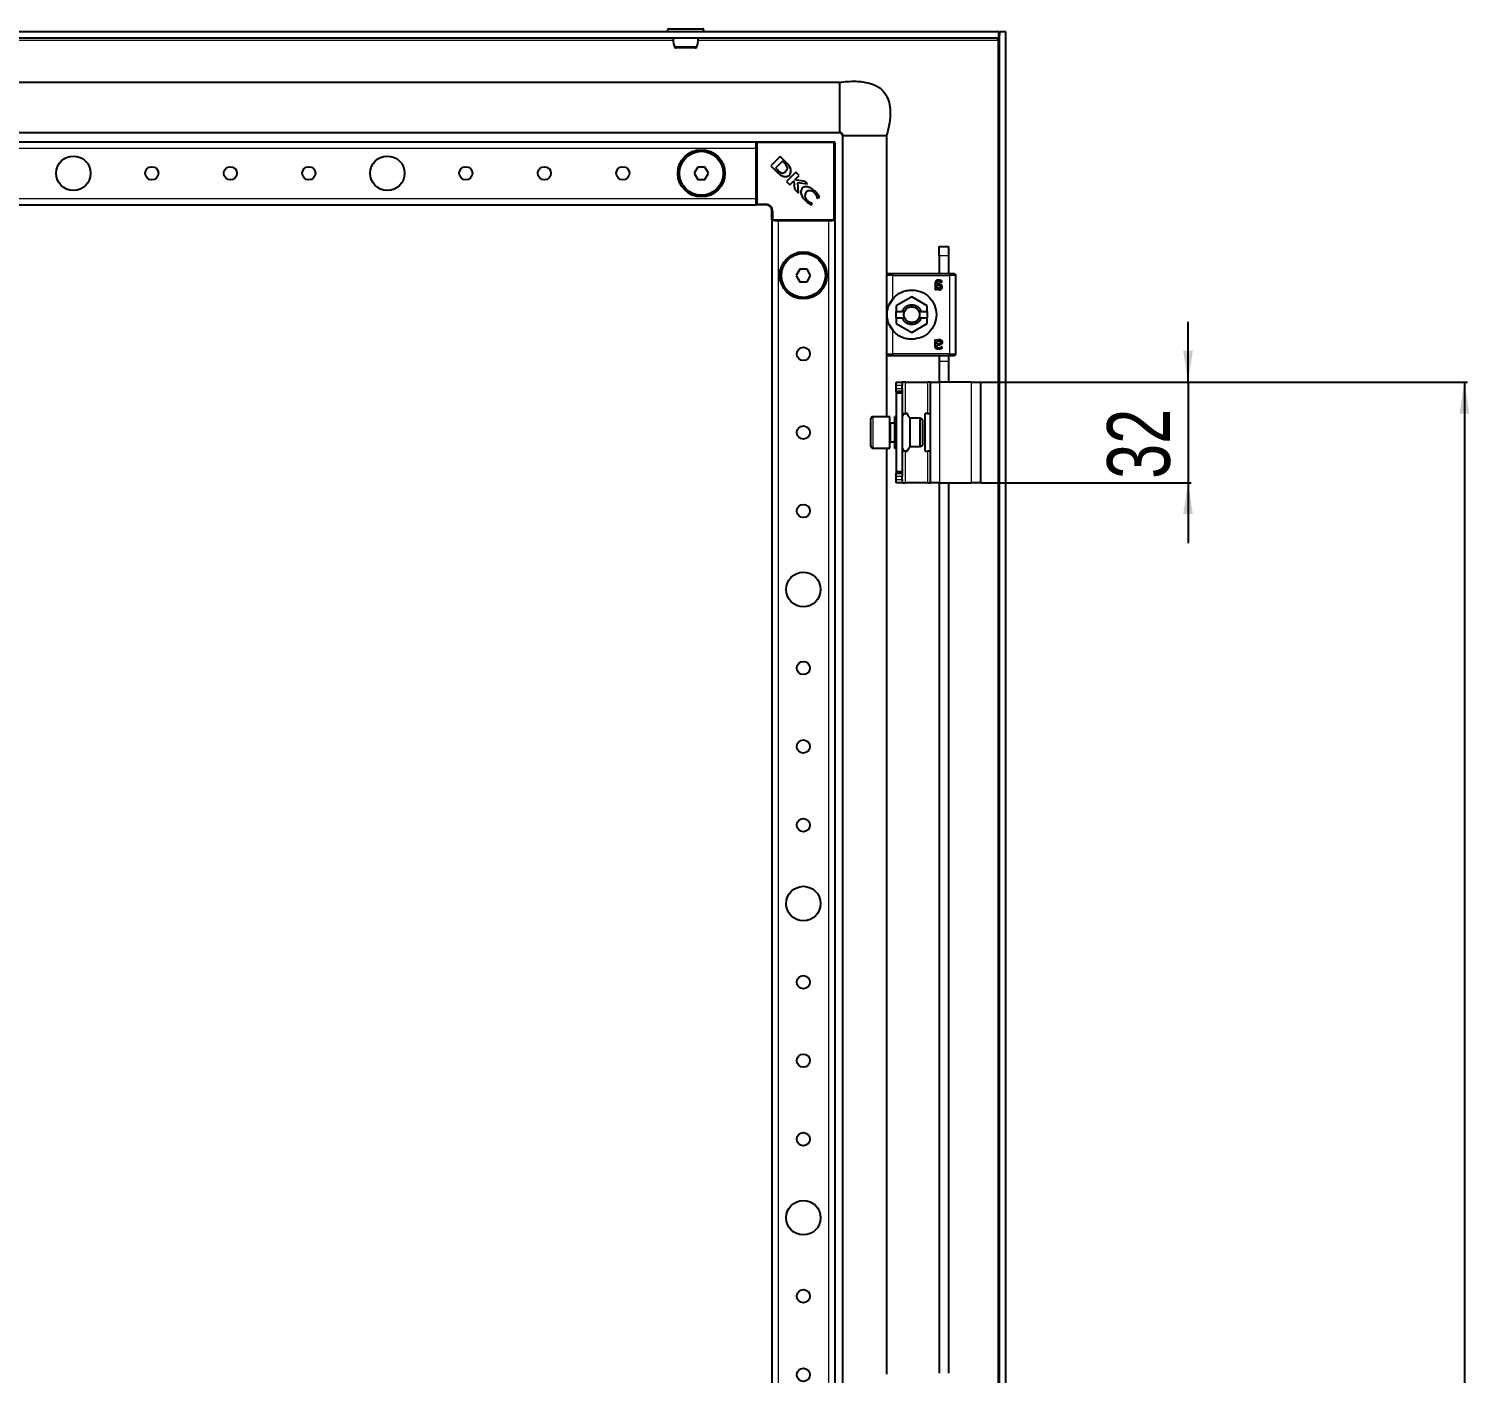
# Model space of a CAD drawing. Header units: millimetres. Extents: x -321 to 1498, y -588 to 1043.
# Drawn here: x 1039.4 to 1498.2, y 460.2 to 888.2 of the extents above; entities that cross this region are included whole.
import ezdxf

# ---------------------------------------------------------------- set-up
doc = ezdxf.new("R2010")
doc.units = ezdxf.units.MM
doc.layers.add('FORMAT', color=7, linetype='Continuous')
doc.styles.add('SLDTEXTSTYLE0', font='TXT', dxfattribs={"width": 0.75})
doc.dimstyles.new('SLDDIMSTYLE0', dxfattribs={"dimtxt": 20, "dimasz": 10, "dimexe": 0, "dimexo": 0.0625, "dimgap": 5, "dimtad": 2, "dimdec": 1, "dimrnd": 1e-09, "dimzin": 12, "dimdsep": 46, "dimtxsty": 'SLDTEXTSTYLE0', "dimsah": 1, "dimcen": 0.09, "dimadec": 0, "dimazin": 3, "dimtfac": 1, "dimtofl": 0, "dimtmove": 0, "dimatfit": 3, "dimfxl": 0, "dimfrac": 2, "dimtolj": 1, "dimtzin": 12, "dimarcsym": 0})
doc.dimstyles.new('SLDDIMSTYLE1', dxfattribs={"dimtxt": 20, "dimasz": 10, "dimexe": 0, "dimexo": 0.0625, "dimgap": 5, "dimtad": 2, "dimdec": 1, "dimrnd": 1e-09, "dimzin": 12, "dimdsep": 46, "dimtxsty": 'SLDTEXTSTYLE0', "dimsah": 1, "dimcen": 0.09, "dimadec": 0, "dimazin": 3, "dimtfac": 1, "dimtmove": 0, "dimatfit": 0, "dimfxl": 0, "dimfrac": 2, "dimtolj": 1, "dimtzin": 12, "dimarcsym": 0})

# ---------------------------------------------------------------- blocks, each defined once
blk = doc.blocks.new('_D_5')
at = {"layer": 'FORMAT'}
for p, q in [((1342.64, 775.72), (1497.64, 775.72)), ((1496.64, 775.72), (1496.64, -356.28)), ((1342.64, -356.28), (1497.64, -356.28))]:
    blk.add_line(p, q, dxfattribs=at)
for points in [[(1496.64, 775.72), (1495.1, 765.72), (1498.18, 765.72)], [(1496.64, -356.28), (1498.18, -346.28), (1495.1, -346.28)]]:
    blk.add_solid(points, dxfattribs=at)
at = {"layer": 'FORMAT', "insert": (1470.86, 180.17), "char_height": 20, "attachment_point": 1, "rotation": 90, "style": 'SLDTEXTSTYLE0'}
blk.add_mtext('1132', dxfattribs=at)
blk = doc.blocks.new('_D_6')
at = {"layer": 'FORMAT'}
for p, q in [((1408.64, 775.72), (1408.64, 794.95)), ((1342.64, 775.72), (1409.64, 775.72)), ((1408.64, 775.72), (1408.64, 743.72)), ((1342.64, 743.72), (1409.64, 743.72)), ((1408.64, 743.72), (1408.64, 724.49))]:
    blk.add_line(p, q, dxfattribs=at)
for points in [[(1408.64, 775.72), (1410.18, 785.72), (1407.1, 785.72)], [(1408.64, 743.72), (1407.1, 733.72), (1410.18, 733.72)]]:
    blk.add_solid(points, dxfattribs=at)
at = {"layer": 'FORMAT', "insert": (1382.86, 744.95), "char_height": 20, "attachment_point": 1, "rotation": 90, "style": 'SLDTEXTSTYLE0'}
blk.add_mtext('32', dxfattribs=at)

msp = doc.modelspace()

# ---------------------------------------------------------------- linework, layer by layer
at = {"color": 7, "linetype": 'Continuous', "lineweight": 25}
for p, q in [((1348.33, 887.22), (758.93, 887.22)), ((1242.88, 887.97), (1242.88, 887.22)), ((1243.13, 888.22), (1251.64, 888.22)), ((1251.64, 888.22), (1254.13, 888.22)), ((1254.38, 887.22), (1254.38, 887.97)), ((1348.33, 885.22), (1348.33, 887.22)), ((1350.63, 887.22), (1348.63, 887.22)), ((1348.63, -467.78), (1348.63, 887.22)), ((1350.63, -467.78), (1350.63, 887.22)), ((1348.33, 885.22), (758.93, 885.22)), ((1348.24, 885.22), (1348.03, 884.62)), ((809.63, 871.22), (1297.63, 871.22)), ((809.63, 855.22), (1297.63, 855.22)), ((1298.63, 854.22), (1298.63, -434.78)), ((1312.63, 854.22), (1312.63, 809.9)), ((836.13, 852.22), (1271.13, 852.22)), ((1271.13, 851.92), (1271.13, 852.22)), ((1271.13, 851.28), (1271.13, 851.92)), ((1271.13, 850.22), (1271.13, 851.28)), ((1271.13, 834.22), (1271.13, 850.22)), ((1271.43, 852.22), (1295.83, 852.22)), ((1296.13, 851.92), (1296.13, 827.52)), ((1252.48, 844.22), (1251.32, 842.22)), ((1254.79, 844.22), (1252.48, 844.22)), ((1255.94, 842.22), (1254.79, 844.22)), ((1278.74, 847.58), (1275.78, 844.62)), ((1275.78, 844.62), (1277.67, 842.73)), ((1279.44, 846.05), (1277.26, 843.87)), ((1280.73, 845.59), (1278.74, 847.58)), ((1280.19, 845.33), (1279.44, 846.05)), ((1251.32, 842.22), (1252.48, 840.22)), ((1252.48, 840.22), (1254.79, 840.22)), ((1254.79, 840.22), (1255.94, 842.22)), ((1277.26, 843.87), (1277.94, 843.21)), ((1277.67, 842.73), (1277.69, 842.71)), ((1283.74, 842.57), (1280.78, 839.61)), ((1280.78, 839.61), (1281.84, 838.56)), ((1281.84, 838.56), (1283.09, 839.8)), ((1283.09, 839.8), (1283.26, 837.14)), ((1283.4, 840.14), (1284.79, 841.53)), ((1286.67, 839.65), (1283.4, 840.14)), ((1284.79, 841.53), (1283.74, 842.57)), ((1287.46, 838.85), (1286.67, 839.65)), ((1283.26, 837.14), (1284.55, 835.85)), ((1284.37, 839.33), (1287.46, 838.85)), ((1284.55, 835.85), (1284.37, 839.33)), ((836.13, 832.22), (1271.13, 832.22)), ((1271.13, 833.17), (1271.13, 834.22)), ((1271.13, 832.52), (1271.13, 833.17)), ((1271.13, 832.22), (1271.13, 832.52)), ((1274.13, 832.22), (1271.43, 832.22)), ((1288.51, 832.23), (1289.02, 832.47)), ((1289.02, 832.47), (1288.91, 832.58)), ((1290.45, 834.42), (1290.59, 834.29)), ((1290.59, 834.29), (1291.28, 834.62)), ((1276.13, 827.52), (1276.13, 830.22)), ((1276.13, 827.22), (1276.13, -407.78)), ((1276.13, 827.22), (1276.43, 827.22)), ((1277.08, 827.22), (1276.43, 827.22)), ((1277.08, 827.22), (1278.13, 827.22)), ((1278.13, 827.22), (1294.13, 827.22)), ((1294.13, 827.22), (1295.19, 827.22)), ((1295.83, 827.22), (1295.19, 827.22)), ((1295.83, 827.22), (1296.13, 827.22)), ((1296.13, 827.22), (1296.13, -407.78)), ((1329.33, 818.92), (1332.33, 818.92)), ((1329.33, 815.92), (1329.33, 818.92)), ((1332.33, 818.92), (1332.33, 815.92)), ((1329.33, 815.92), (1329.33, 810.22)), ((1332.33, 815.92), (1332.33, 810.22)), ((1284.98, 811.72), (1283.82, 809.72)), ((1283.82, 809.72), (1284.98, 807.72)), ((1287.29, 811.72), (1284.98, 811.72)), ((1284.98, 807.72), (1287.29, 807.72)), ((1288.44, 809.72), (1287.29, 811.72)), ((1287.29, 807.72), (1288.44, 809.72)), ((1312.63, 809.72), (1312.63, 784.72)), ((1332.63, 810.22), (1314.63, 810.22)), ((1333.23, 810.22), (1332.98, 810.22)), ((1334.63, 784.72), (1334.63, 809.72)), ((1320.63, 802.94), (1315.68, 800.08)), ((1325.58, 800.08), (1320.63, 802.94)), ((1328.08, 807.18), (1328.08, 805.32)), ((1328.53, 805.32), (1328.53, 805.6)), ((1328.6, 806.93), (1328.6, 807.15)), ((1328.99, 806.93), (1328.6, 806.93)), ((1328.6, 806.58), (1329.03, 806.58)), ((1328.6, 805.99), (1328.6, 806.58)), ((1313.46, 800.35), (1314.97, 802.61)), ((1315.68, 800.08), (1315.68, 798.22)), ((1315.68, 796.22), (1315.68, 798.22)), ((1315.68, 798.22), (1317.65, 798.22)), ((1318.34, 798.22), (1317.65, 798.22)), ((1323.62, 798.22), (1322.93, 798.22)), ((1323.62, 798.22), (1325.58, 798.22)), ((1325.58, 798.22), (1325.58, 800.08)), ((1325.58, 798.22), (1325.58, 796.22)), ((1314.97, 791.84), (1313.46, 794.1)), ((1315.68, 796.22), (1315.68, 794.37)), ((1315.68, 796.22), (1317.65, 796.22)), ((1315.68, 794.37), (1320.63, 791.51)), ((1317.65, 796.22), (1318.34, 796.22)), ((1320.63, 791.51), (1325.58, 794.37)), ((1322.93, 796.22), (1323.62, 796.22)), ((1323.62, 796.22), (1325.58, 796.22)), ((1325.58, 794.37), (1325.58, 796.22)), ((1328.08, 787.27), (1328.08, 789.13)), ((1328.53, 789.13), (1328.53, 788.85)), ((1312.63, 784.55), (1312.63, 764.72)), ((1328.6, 787.87), (1328.6, 788.46)), ((1329.03, 787.87), (1328.6, 787.87)), ((1328.99, 787.52), (1328.6, 787.52)), ((1328.6, 787.52), (1328.6, 787.3)), ((1314.63, 784.22), (1332.63, 784.22)), ((1329.33, 784.3), (1329.33, 782.42)), ((1329.33, 782.42), (1329.33, 775.72)), ((1332.33, 784.3), (1332.33, 782.42)), ((1332.33, 782.42), (1332.33, 775.72)), ((1332.98, 784.22), (1333.23, 784.22)), ((1315.63, 775.72), (1317.63, 775.72)), ((1315.63, 774.72), (1315.63, 775.72)), ((1317.63, 775.72), (1317.63, 774.72)), ((1318.63, 775.72), (1317.63, 775.72)), ((1318.63, 775.72), (1325.63, 775.72)), ((1326.63, 775.72), (1325.63, 775.72)), ((1326.63, 743.72), (1326.63, 775.72)), ((1326.63, 775.72), (1329.63, 775.72)), ((1339.63, 775.72), (1329.63, 775.72)), ((1339.63, 775.72), (1342.63, 775.72)), ((1342.63, 743.72), (1342.63, 775.72)), ((1315.63, 773.72), (1315.63, 774.72)), ((1315.63, 772.72), (1315.63, 773.72)), ((1317.63, 772.72), (1315.63, 772.72)), ((1315.63, 772.72), (1315.63, 772.22)), ((1317.63, 772.22), (1315.63, 772.22)), ((1315.63, 772.22), (1315.63, 747.22)), ((1317.63, 773.72), (1317.63, 774.72)), ((1317.63, 773.72), (1317.63, 772.72)), ((1317.63, 772.72), (1317.63, 772.22)), ((1317.63, 772.22), (1317.63, 747.22)), ((1307.63, 757.47), (1307.63, 764.12)), ((1313.63, 764.72), (1308.23, 764.72)), ((1313.63, 757.17), (1313.63, 764.72)), ((1315.13, 762.72), (1313.88, 762.72)), ((1315.63, 764.72), (1315.13, 764.72)), ((1315.13, 764.72), (1315.13, 763.51)), ((1315.13, 763.51), (1315.13, 754.72)), ((1317.63, 765.72), (1318.63, 765.72)), ((1319.33, 765.72), (1318.63, 765.72)), ((1319.33, 765.72), (1319.33, 765.27)), ((1323.27, 764.22), (1320.13, 764.22)), ((1320.13, 755.22), (1320.13, 764.22)), ((1324.13, 763.72), (1323.27, 764.22)), ((1323.27, 755.22), (1323.27, 764.22)), ((1324.13, 755.72), (1324.13, 763.72)), ((1324.93, 753.72), (1324.93, 765.72)), ((1325.63, 765.72), (1324.93, 765.72)), ((1325.63, 765.72), (1326.63, 765.72)), ((1307.63, 755.32), (1307.63, 757.47)), ((1313.63, 754.72), (1313.63, 757.17)), ((1308.23, 754.72), (1313.63, 754.72)), ((1312.63, 754.72), (1312.63, 459.9)), ((1313.88, 756.72), (1315.13, 756.72)), ((1315.13, 754.72), (1315.63, 754.72)), ((1318.63, 753.72), (1317.63, 753.72)), ((1318.63, 753.72), (1319.33, 753.72)), ((1319.33, 754.17), (1319.33, 753.72)), ((1320.13, 755.22), (1323.27, 755.22)), ((1323.27, 755.22), (1324.13, 755.72)), ((1324.93, 753.72), (1325.63, 753.72)), ((1326.63, 753.72), (1325.63, 753.72)), ((1317.63, 747.22), (1315.63, 747.22)), ((1315.63, 747.22), (1315.63, 746.72)), ((1315.63, 745.72), (1315.63, 746.72)), ((1315.63, 746.72), (1317.63, 746.72)), ((1315.63, 744.72), (1315.63, 745.72)), ((1315.63, 743.72), (1315.63, 744.72)), ((1317.63, 743.72), (1315.63, 743.72)), ((1317.63, 747.22), (1317.63, 746.72)), ((1317.63, 746.72), (1317.63, 745.72)), ((1317.63, 744.72), (1317.63, 745.72)), ((1317.63, 744.72), (1317.63, 743.72)), ((1317.63, 743.72), (1318.63, 743.72)), ((1325.63, 743.72), (1318.63, 743.72)), ((1325.63, 743.72), (1326.63, 743.72)), ((1329.63, 743.72), (1326.63, 743.72)), ((1329.33, 743.72), (1329.33, 460.22)), ((1329.63, 743.72), (1339.63, 743.72)), ((1332.33, 743.72), (1332.33, 460.22)), ((1342.63, 743.72), (1339.63, 743.72))]:
    msp.add_line(p, q, dxfattribs=at)
at = {"color": 8, "linetype": 'Continuous', "lineweight": 18}
for p, q in [((1251.78, 887.97), (1242.88, 887.97)), ((1254.38, 887.97), (1251.78, 887.97)), ((862.6, 884.62), (1244.66, 884.62)), ((1252.6, 884.62), (1348.03, 884.62)), ((1348.03, 884.62), (1348.03, -465.18)), ((836.13, 850.22), (1271.13, 850.22)), ((1271.43, 851.92), (1271.13, 851.92)), ((1271.43, 851.92), (1271.43, 852.22)), ((1271.43, 851.92), (1271.43, 832.52)), ((1295.83, 851.92), (1271.43, 851.92)), ((1295.83, 851.92), (1295.83, 852.22)), ((1295.83, 827.52), (1295.83, 851.92)), ((1295.83, 851.92), (1296.13, 851.92)), ((836.13, 834.22), (1271.13, 834.22)), ((1271.43, 832.52), (1271.13, 832.52)), ((1271.43, 832.52), (1274.13, 832.52)), ((1271.43, 832.22), (1271.43, 832.52)), ((1274.13, 832.22), (1274.13, 832.52)), ((1276.13, 830.22), (1276.43, 830.22)), ((1276.43, 827.52), (1276.13, 827.52)), ((1276.43, 830.22), (1276.43, 827.52)), ((1276.43, 827.52), (1295.83, 827.52)), ((1276.43, 827.22), (1276.43, 827.52)), ((1278.13, 827.22), (1278.13, -407.78)), ((1294.13, 827.22), (1294.13, -407.78)), ((1295.83, 827.22), (1295.83, 827.52)), ((1296.13, 827.52), (1295.83, 827.52)), ((1332.33, 815.92), (1329.33, 815.92)), ((1314.63, 802.29), (1314.63, 809.72)), ((1314.63, 809.72), (1332.63, 809.72)), ((1332.63, 809.72), (1332.63, 784.72)), ((1320.63, 794.72), (1320.63, 794.07)), ((1314.63, 784.72), (1314.63, 792.16)), ((1332.63, 784.72), (1314.63, 784.72)), ((1329.33, 782.42), (1332.33, 782.42)), ((1318.63, 765.72), (1318.63, 775.72)), ((1325.63, 775.72), (1325.63, 765.72)), ((1329.63, 743.72), (1329.63, 775.72)), ((1339.63, 743.72), (1339.63, 775.72)), ((1317.63, 774.72), (1315.63, 774.72)), ((1315.63, 773.72), (1317.63, 773.72)), ((1308.23, 764.72), (1308.23, 757.17)), ((1313.88, 762.72), (1313.88, 756.72)), ((1308.23, 757.17), (1308.23, 754.72)), ((1318.63, 743.72), (1318.63, 753.72)), ((1325.63, 753.72), (1325.63, 743.72)), ((1317.63, 745.72), (1315.63, 745.72)), ((1315.63, 744.72), (1317.63, 744.72))]:
    msp.add_line(p, q, dxfattribs=at)
at = {"color": 7, "linetype": 'Continuous', "lineweight": 25}
for centre, radius in [((1253.63, 842.22), 7.5), ((1253.63, 842.22), 7), ((1053.63, 842.22), 5.5), ((1078.63, 842.22), 2.1), ((1103.63, 842.22), 2.1), ((1128.63, 842.22), 2.1), ((1153.63, 842.22), 5.5), ((1178.63, 842.22), 2.1), ((1203.63, 842.22), 2.1), ((1228.63, 842.22), 2.1), ((1286.13, 809.72), 7.5), ((1286.13, 809.72), 7), ((1286.13, 784.72), 2.1), ((1286.13, 759.72), 2.1), ((1286.13, 734.72), 2.1), ((1286.13, 709.72), 5.5), ((1286.13, 684.72), 2.1), ((1286.13, 659.72), 2.1), ((1286.13, 634.72), 2.1), ((1286.13, 609.72), 5.5), ((1286.13, 584.72), 2.1), ((1286.13, 559.72), 2.1), ((1286.13, 534.72), 2.1), ((1286.13, 509.72), 5.5), ((1286.13, 484.72), 2.1), ((1286.13, 459.72), 2.1)]:
    msp.add_circle(centre, radius, dxfattribs=at)
for centre, radius, start, end in [((1243.13, 887.97), 0.25, 90, 180), ((1254.13, 887.97), 0.25, 0, 90), ((1245.52, 882.72), 0.5, 195.2465, 270.046), ((1251.75, 882.72), 0.5, 269.9637, 344.834), ((1271.43, 851.92), 0.3, 90, 180), ((1295.83, 851.92), 0.3, 0, 90), ((1275.71, 841.15), 6.12, 36.9888, 43.0744), ((1277.53, 841.93), 4.87, 20.3445, 48.7777), ((1288.54, 835.15), 1.94, 143.3097, 232.3464), ((1288.14, 834.71), 1.97, 38.454, 125.887), ((1271.43, 832.52), 0.3, 180, 270), ((1274.13, 830.22), 2, 0, 90), ((1276.43, 827.52), 0.3, 180, 270), ((1295.83, 827.52), 0.3, 270, 0), ((1308.23, 764.12), 0.6, 90, 180), ((1313.88, 762.97), 0.25, 180, 270), ((1308.23, 755.32), 0.6, 180, 270), ((1313.88, 756.47), 0.25, 90, 180)]:
    msp.add_arc(centre, radius, start, end, dxfattribs=at)
at = {"color": 8, "linetype": 'Continuous', "lineweight": 18}
msp.add_arc((1274.13, 830.22), 2.3, 0, 90, dxfattribs=at)
at = {"color": 7, "linetype": 'Continuous', "lineweight": 25}
for points, knots in [([(1348.63, 887.22), (1348.61, 886.84), (1348.57, 886.27), (1348.39, 885.7), (1348.33, 885.51)], [0, 0, 0, 0, 0.662931, 1, 1, 1, 1]), ([(1244.61, 885.22), (1244.61, 885.09), (1244.63, 884.18), (1244.86, 883.31), (1245.04, 882.57)], [0, 0, 0, 0, 0.1418495, 1, 1, 1, 1]), ([(1251.71, 882.22), (1251.72, 882.22), (1251.76, 882.22), (1251.48, 882.22), (1250.96, 882.22), (1250.25, 882.22), (1249.39, 882.22), (1248.33, 882.22), (1247.3, 882.22), (1246.42, 882.22), (1245.81, 882.22), (1245.51, 882.22), (1245.55, 882.22), (1245.56, 882.22)], [0, 0, 0, 0, 0.03384, 0.141254, 0.248698, 0.315774, 0.423314, 0.530846, 0.63821, 0.745706, 0.853372, 0.960917, 1, 1, 1, 1]), ([(1252.22, 882.57), (1252.41, 883.31), (1252.63, 884.18), (1252.65, 885.09), (1252.66, 885.22)], [0, 0, 0, 0, 0.85815, 1, 1, 1, 1]), ([(1348.03, 884.62), (1348.08, 884.78), (1348.13, 884.94), (1348.23, 885.16), (1348.28, 885.22), (1348.33, 885.22)], [0, 0, 0, 0, 0.5, 0.5, 1, 1, 1, 1]), ([(1297.63, 871.22), (1299.36, 871.39), (1302.5, 871.69), (1306.83, 871.18), (1310.26, 869.75), (1312.47, 867.44), (1313.56, 864.67), (1313.88, 861.62), (1313.58, 858.06), (1312.97, 855.57), (1312.63, 854.22)], [0, 0, 0, 0, 0.176713, 0.320911, 0.440308, 0.54837, 0.6374, 0.738878, 0.858543, 1, 1, 1, 1]), ([(1297.63, 871.22), (1297.63, 871.19), (1297.63, 871.13), (1297.63, 870.49), (1297.63, 869.02), (1297.63, 866.83), (1297.63, 864.83), (1297.63, 863.22), (1297.63, 861.62), (1297.63, 859.61), (1297.63, 857.44), (1297.63, 855.92), (1297.63, 855.52), (1297.63, 855.39)], [0, 0, 0, 0, 0.0691652, 0.1363002, 0.2672913, 0.3982825, 0.4654174, 0.5345826, 0.6037478, 0.6708828, 0.8018739, 0.9328651, 1, 1, 1, 1]), ([(1297.63, 855.39), (1297.73, 855.37), (1297.87, 855.35), (1298.03, 855.29), (1298.11, 855.23), (1298.17, 855.16), (1298.21, 855.09), (1298.24, 855.02), (1298.31, 854.85), (1298.47, 854.76), (1298.62, 854.54), (1298.65, 854.33), (1298.67, 854.22)], [0, 0, 0, 0, 0.146823, 0.202041, 0.247643, 0.28691, 0.323569, 0.360785, 0.40083, 0.628513, 0.79432, 1, 1, 1, 1]), ([(1298.63, 854.22), (1298.48, 854.45), (1298.22, 854.85), (1297.81, 855.11), (1297.63, 855.22)], [0, 0, 0, 0, 0.561561, 1, 1, 1, 1]), ([(1298.75, 854.22), (1298.78, 854.22), (1298.86, 854.22), (1299.32, 854.22), (1299.61, 854.22)], [0, 0, 0, 0, 0.350861, 1, 1, 1, 1]), ([(1280.52, 842.85), (1280.61, 842.94), (1280.77, 843.12), (1280.96, 843.4), (1281.05, 843.67), (1281.05, 844), (1280.89, 844.4), (1280.71, 844.68), (1280.6, 844.83)], [0, 0, 0, 0, 0.176808, 0.319231, 0.43938, 0.552395, 0.749205, 1, 1, 1, 1]), ([(1277.69, 842.71), (1277.77, 842.63), (1277.93, 842.48), (1278.09, 842.33), (1278.17, 842.25)], [0, 0, 0, 0, 0.486421, 1, 1, 1, 1]), ([(1277.94, 843.21), (1278.14, 843.02), (1278.51, 842.67), (1279.05, 842.35), (1279.49, 842.29), (1279.84, 842.35), (1280.19, 842.54), (1280.4, 842.74), (1280.52, 842.85)], [0, 0, 0, 0, 0.274676, 0.503042, 0.607381, 0.716579, 0.843412, 1, 1, 1, 1]), ([(1278.17, 842.25), (1278.32, 842.12), (1278.59, 841.87), (1278.89, 841.67), (1279.02, 841.57)], [0, 0, 0, 0, 0.55183, 1, 1, 1, 1]), ([(1279.02, 841.57), (1279.22, 841.46), (1279.61, 841.26), (1280.24, 841.14), (1280.84, 841.18), (1281.37, 841.38), (1281.81, 841.74), (1282.1, 842.26), (1282.22, 842.91), (1282.13, 843.37), (1282.09, 843.62)], [0, 0, 0, 0, 0.138091, 0.265455, 0.384013, 0.496103, 0.605759, 0.71979, 0.847662, 1, 1, 1, 1]), ([(1285.88, 837.56), (1285.74, 837.39), (1285.46, 837.06), (1285.29, 836.37), (1285.42, 835.49), (1285.98, 834.41), (1286.62, 833.73), (1286.99, 833.33)], [0, 0, 0, 0, 0.1305321, 0.2660311, 0.4239974, 0.666819, 1, 1, 1, 1]), ([(1290.04, 836.35), (1289.67, 836.68), (1288.97, 837.3), (1287.8, 837.85), (1286.86, 837.99), (1286.22, 837.83), (1285.99, 837.65), (1285.88, 837.56)], [0, 0, 0, 0, 0.315674, 0.58952, 0.813199, 0.909026, 1, 1, 1, 1]), ([(1289.68, 835.94), (1289.9, 835.68), (1290.27, 835.23), (1290.4, 834.66), (1290.45, 834.42)], [0, 0, 0, 0, 0.579608, 1, 1, 1, 1]), ([(1291.28, 834.62), (1291.09, 834.96), (1290.76, 835.59), (1290.27, 836.11), (1290.04, 836.35)], [0, 0, 0, 0, 0.5368, 1, 1, 1, 1]), ([(1286.99, 833.33), (1287.26, 833.08), (1287.72, 832.66), (1288.28, 832.35), (1288.51, 832.23)], [0, 0, 0, 0, 0.577653, 1, 1, 1, 1]), ([(1288.91, 832.58), (1288.6, 832.73), (1288.02, 832.99), (1287.56, 833.42), (1287.35, 833.61)], [0, 0, 0, 0, 0.547643, 1, 1, 1, 1]), ([(1329.19, 808.22), (1329.04, 808.22), (1328.82, 808.21), (1328.53, 808.11), (1328.35, 807.99), (1328.21, 807.83), (1328.09, 807.55), (1328.08, 807.33), (1328.08, 807.18)], [0, 0, 0, 0, 0.250089, 0.382495, 0.500259, 0.622163, 0.750133, 1, 1, 1, 1]), ([(1328.6, 807.15), (1328.61, 807.24), (1328.61, 807.37), (1328.67, 807.54), (1328.75, 807.65), (1328.85, 807.73), (1328.98, 807.78), (1329.11, 807.81), (1329.2, 807.81), (1329.24, 807.81)], [0, 0, 0, 0, 0.250023, 0.382539, 0.499802, 0.620838, 0.749652, 0.874777, 1, 1, 1, 1]), ([(1330.25, 807.73), (1330.25, 807.78), (1330.25, 807.87), (1330.19, 807.95), (1330.05, 808.04), (1329.72, 808.17), (1329.4, 808.2), (1329.19, 808.22)], [0, 0, 0, 0, 0.124693, 0.187182, 0.249773, 0.500039, 1, 1, 1, 1]), ([(1329.24, 807.81), (1329.4, 807.79), (1329.65, 807.77), (1329.9, 807.64), (1330.02, 807.57), (1330.09, 807.53), (1330.13, 807.52), (1330.15, 807.52)], [0, 0, 0, 0, 0.4987, 0.749508, 0.874949, 0.946783, 1, 1, 1, 1]), ([(1330.15, 807.52), (1330.16, 807.52), (1330.18, 807.52), (1330.2, 807.53), (1330.21, 807.55), (1330.23, 807.57), (1330.24, 807.61), (1330.25, 807.65), (1330.25, 807.69), (1330.25, 807.71), (1330.25, 807.73)], [0, 0, 0, 0, 0.128825, 0.180169, 0.243397, 0.36986, 0.499864, 0.749649, 0.843476, 1, 1, 1, 1]), ([(1328.08, 805.32), (1328.08, 805.3), (1328.08, 805.29), (1328.09, 805.27), (1328.12, 805.25), (1328.19, 805.22), (1328.26, 805.22), (1328.3, 805.22)], [0, 0, 0, 0, 0.124881, 0.183376, 0.250934, 0.500336, 1, 1, 1, 1]), ([(1328.3, 805.22), (1328.35, 805.22), (1328.42, 805.23), (1328.49, 805.24), (1328.52, 805.27), (1328.53, 805.29), (1328.53, 805.3), (1328.53, 805.32)], [0, 0, 0, 0, 0.499718, 0.749437, 0.810587, 0.875078, 1, 1, 1, 1]), ([(1328.53, 805.6), (1328.66, 805.48), (1328.84, 805.31), (1329.12, 805.2), (1329.28, 805.17), (1329.37, 805.17), (1329.41, 805.16)], [0, 0, 0, 0, 0.499113, 0.749325, 0.874665, 1, 1, 1, 1]), ([(1329.33, 805.58), (1329.25, 805.58), (1329.11, 805.59), (1328.85, 805.73), (1328.7, 805.89), (1328.6, 805.99)], [0, 0, 0, 0, 0.249939, 0.499864, 1, 1, 1, 1]), ([(1330.37, 806.01), (1330.37, 806.09), (1330.36, 806.24), (1330.26, 806.46), (1330.11, 806.64), (1329.84, 806.81), (1329.45, 806.91), (1329.14, 806.92), (1328.99, 806.93)], [0, 0, 0, 0, 0.125049, 0.249886, 0.370856, 0.49982, 0.749609, 1, 1, 1, 1]), ([(1329.03, 806.58), (1329.14, 806.57), (1329.32, 806.57), (1329.54, 806.5), (1329.69, 806.41), (1329.78, 806.31), (1329.83, 806.18), (1329.84, 806.09), (1329.84, 806.05)], [0, 0, 0, 0, 0.279652, 0.500248, 0.629485, 0.750186, 0.875763, 1, 1, 1, 1]), ([(1329.84, 806.05), (1329.83, 805.98), (1329.83, 805.88), (1329.76, 805.77), (1329.7, 805.69), (1329.62, 805.64), (1329.52, 805.6), (1329.42, 805.58), (1329.36, 805.58), (1329.33, 805.58)], [0, 0, 0, 0, 0.249168, 0.373635, 0.49939, 0.619394, 0.749656, 0.87477, 1, 1, 1, 1]), ([(1329.41, 805.16), (1329.53, 805.17), (1329.71, 805.18), (1329.94, 805.27), (1330.09, 805.37), (1330.22, 805.49), (1330.34, 805.7), (1330.36, 805.89), (1330.37, 806.01)], [0, 0, 0, 0, 0.25007, 0.379181, 0.500499, 0.62417, 0.750842, 1, 1, 1, 1]), ([(1314.63, 792.16), (1314.35, 792.54), (1313.78, 793.29), (1313.22, 794.54), (1312.87, 795.82), (1312.74, 797.22), (1312.87, 798.63), (1313.22, 799.91), (1313.78, 801.16), (1314.35, 801.91), (1314.63, 802.29)], [0, 0, 0, 0, 0.125762, 0.25037, 0.375307, 0.500139, 0.62481, 0.749763, 0.874888, 1, 1, 1, 1]), ([(1328.08, 789.13), (1328.08, 789.14), (1328.08, 789.16), (1328.09, 789.18), (1328.12, 789.2), (1328.19, 789.22), (1328.26, 789.22), (1328.3, 789.22)], [0, 0, 0, 0, 0.124884, 0.1863766, 0.2509142, 0.5003223, 1, 1, 1, 1]), ([(1328.3, 789.22), (1328.35, 789.22), (1328.41, 789.22), (1328.48, 789.21), (1328.5, 789.19), (1328.52, 789.18), (1328.53, 789.16), (1328.53, 789.14), (1328.53, 789.13)], [0, 0, 0, 0, 0.499162, 0.644242, 0.749698, 0.813605, 0.875217, 1, 1, 1, 1]), ([(1328.53, 788.85), (1328.66, 788.96), (1328.84, 789.14), (1329.16, 789.26), (1329.33, 789.28), (1329.41, 789.28)], [0, 0, 0, 0, 0.499364, 0.749701, 1, 1, 1, 1]), ([(1329.41, 789.28), (1329.53, 789.28), (1329.71, 789.26), (1329.94, 789.18), (1330.09, 789.08), (1330.22, 788.95), (1330.34, 788.74), (1330.36, 788.56), (1330.37, 788.44)], [0, 0, 0, 0, 0.25007, 0.379559, 0.500499, 0.624556, 0.750843, 1, 1, 1, 1]), ([(1329.19, 786.22), (1329.11, 786.22), (1328.97, 786.23), (1328.75, 786.26), (1328.53, 786.33), (1328.35, 786.45), (1328.21, 786.62), (1328.09, 786.9), (1328.08, 787.12), (1328.08, 787.27)], [0, 0, 0, 0, 0.1252554, 0.2504368, 0.3830659, 0.5004929, 0.622629, 0.7502495, 1, 1, 1, 1]), ([(1328.6, 788.46), (1328.7, 788.56), (1328.85, 788.72), (1329.08, 788.83), (1329.22, 788.87), (1329.29, 788.87), (1329.33, 788.87)], [0, 0, 0, 0, 0.4997651, 0.7495043, 0.8747708, 1, 1, 1, 1]), ([(1328.6, 787.3), (1328.61, 787.25), (1328.61, 787.17), (1328.63, 787.03), (1328.67, 786.9), (1328.75, 786.79), (1328.85, 786.71), (1329.02, 786.65), (1329.15, 786.64), (1329.24, 786.64)], [0, 0, 0, 0, 0.125295, 0.250514, 0.383518, 0.50035, 0.621938, 0.750243, 1, 1, 1, 1]), ([(1330.37, 788.44), (1330.37, 788.4), (1330.37, 788.32), (1330.34, 788.17), (1330.26, 787.98), (1330.1, 787.81), (1329.84, 787.64), (1329.45, 787.53), (1329.14, 787.52), (1328.99, 787.52)], [0, 0, 0, 0, 0.0626366, 0.1252782, 0.2500723, 0.3748405, 0.4999941, 0.7496958, 1, 1, 1, 1]), ([(1329.84, 788.4), (1329.84, 788.35), (1329.83, 788.26), (1329.78, 788.14), (1329.69, 788.03), (1329.54, 787.94), (1329.32, 787.88), (1329.14, 787.87), (1329.03, 787.87)], [0, 0, 0, 0, 0.124446, 0.249795, 0.37, 0.499734, 0.719932, 1, 1, 1, 1]), ([(1330.25, 786.72), (1330.25, 786.69), (1330.25, 786.64), (1330.24, 786.56), (1330.19, 786.49), (1330.05, 786.4), (1329.72, 786.27), (1329.4, 786.24), (1329.19, 786.22)], [0, 0, 0, 0, 0.0626863, 0.1251726, 0.1876279, 0.2501847, 0.5003136, 1, 1, 1, 1]), ([(1329.24, 786.64), (1329.41, 786.65), (1329.71, 786.68), (1329.98, 786.89), (1330.13, 786.93), (1330.15, 786.93)], [0, 0, 0, 0, 0.498852, 0.946609, 1, 1, 1, 1]), ([(1329.33, 788.87), (1329.39, 788.87), (1329.49, 788.86), (1329.61, 788.81), (1329.7, 788.76), (1329.76, 788.68), (1329.81, 788.59), (1329.84, 788.5), (1329.84, 788.43), (1329.84, 788.4)], [0, 0, 0, 0, 0.2496231, 0.3771401, 0.499734, 0.6227303, 0.7498125, 0.8748762, 1, 1, 1, 1]), ([(1330.15, 786.93), (1330.16, 786.93), (1330.18, 786.93), (1330.2, 786.92), (1330.21, 786.9), (1330.23, 786.88), (1330.25, 786.82), (1330.25, 786.76), (1330.25, 786.72)], [0, 0, 0, 0, 0.13107, 0.182437, 0.243796, 0.371388, 0.500442, 1, 1, 1, 1]), ([(1320.13, 764.22), (1319.96, 764.38), (1319.61, 764.68), (1319.42, 765.25), (1319.05, 765.56), (1318.72, 765.69), (1318.36, 765.65), (1318.01, 765.46), (1317.76, 765.1), (1317.68, 764.81), (1317.63, 764.66)], [0, 0, 0, 0, 0.185676, 0.371025, 0.466937, 0.562172, 0.656347, 0.751553, 0.873842, 1, 1, 1, 1]), ([(1317.63, 754.79), (1317.68, 754.64), (1317.76, 754.35), (1318.01, 753.98), (1318.36, 753.8), (1318.72, 753.76), (1319.05, 753.89), (1319.42, 754.2), (1319.61, 754.76), (1319.96, 755.07), (1320.13, 755.22)], [0, 0, 0, 0, 0.126158, 0.248447, 0.343653, 0.437828, 0.533063, 0.628975, 0.814324, 1, 1, 1, 1])]:
    msp.add_open_spline(points, degree=3, knots=knots, dxfattribs=at)
at = {"color": 8, "linetype": 'Continuous', "lineweight": 18}
msp.add_open_spline([(1245.09, 882.6), (1245.07, 882.6), (1245.03, 882.6), (1245.37, 882.6), (1246.07, 882.6), (1247.09, 882.6), (1248.28, 882.6), (1249.51, 882.6), (1250.5, 882.6), (1251.33, 882.6), (1251.93, 882.6), (1252.25, 882.6), (1252.2, 882.6), (1252.19, 882.6)], degree=3, knots=[0, 0, 0, 0, 0.038891, 0.14638, 0.253973, 0.361383, 0.468681, 0.576165, 0.683665, 0.750707, 0.858068, 0.965424, 1, 1, 1, 1], dxfattribs=at)
at = {"color": 7, "linetype": 'Continuous', "lineweight": 25}
for points in [[(1299.61, 854.22), (1299.94, 854.22), (1300.61, 854.22), (1301.58, 854.22), (1302.07, 854.22)], [(1302.07, 854.22), (1302.63, 854.22), (1303.75, 854.22), (1305.01, 854.22), (1305.63, 854.22)], [(1305.63, 854.22), (1306.26, 854.22), (1307.52, 854.22), (1308.64, 854.22), (1309.2, 854.22)], [(1309.2, 854.22), (1309.69, 854.22), (1310.66, 854.22), (1311.32, 854.22), (1311.66, 854.22)], [(1311.66, 854.22), (1311.94, 854.22), (1312.51, 854.22), (1312.59, 854.22), (1312.63, 854.22)], [(1313.13, 810.22), (1313.07, 810.22), (1312.94, 810.2), (1312.77, 810.09), (1312.66, 809.92), (1312.64, 809.79), (1312.63, 809.72)], [(1314.63, 810.22), (1314.44, 810.22), (1314.04, 810.22), (1313.55, 810.22), (1313.2, 810.22), (1313.16, 810.22), (1313.13, 810.22)], [(1334.13, 810.22), (1334.11, 810.22), (1334.07, 810.22), (1333.72, 810.22), (1333.22, 810.22), (1332.83, 810.22), (1332.63, 810.22)], [(1334.13, 810.22), (1334.2, 810.22), (1334.33, 810.2), (1334.5, 810.09), (1334.61, 809.92), (1334.63, 809.79), (1334.63, 809.72)], [(1314.63, 802.29), (1315.03, 802.7), (1315.82, 803.52), (1317.3, 804.39), (1318.93, 804.97), (1320.06, 805.04), (1320.63, 805.07)], [(1320.63, 805.07), (1321.66, 804.96), (1323.72, 804.72), (1326.33, 802.9), (1328.08, 800.31), (1328.69, 797.22), (1328.08, 794.14), (1326.33, 791.54), (1323.72, 789.73), (1321.66, 789.49), (1320.63, 789.37)], [(1317.65, 798.22), (1317.78, 798.52), (1318.04, 799.13), (1318.77, 799.82), (1319.65, 800.27), (1320.63, 800.42), (1321.62, 800.27), (1322.5, 799.82), (1323.22, 799.13), (1323.49, 798.52), (1323.62, 798.22)], [(1318.34, 796.22), (1318.28, 796.38), (1318.17, 796.71), (1318.12, 797.22), (1318.17, 797.74), (1318.28, 798.06), (1318.34, 798.22)], [(1318.34, 798.22), (1318.46, 798.44), (1318.69, 798.86), (1319.25, 799.34), (1319.91, 799.66), (1320.39, 799.7), (1320.63, 799.72)], [(1320.63, 799.72), (1320.88, 799.7), (1321.36, 799.66), (1322.02, 799.34), (1322.58, 798.86), (1322.81, 798.44), (1322.93, 798.22)], [(1322.93, 798.22), (1322.98, 798.06), (1323.1, 797.74), (1323.15, 797.22), (1323.1, 796.71), (1322.98, 796.38), (1322.93, 796.22)], [(1320.63, 794.07), (1320.31, 794.1), (1319.65, 794.16), (1318.77, 794.63), (1318.04, 795.32), (1317.78, 795.92), (1317.65, 796.22)], [(1320.63, 794.72), (1320.39, 794.74), (1319.91, 794.78), (1319.25, 795.11), (1318.69, 795.58), (1318.46, 796.01), (1318.34, 796.22)], [(1323.62, 796.22), (1323.49, 795.92), (1323.22, 795.32), (1322.5, 794.63), (1321.62, 794.16), (1320.96, 794.1), (1320.63, 794.07)], [(1322.93, 796.22), (1322.81, 796.01), (1322.58, 795.58), (1322.02, 795.11), (1321.36, 794.78), (1320.88, 794.74), (1320.63, 794.72)], [(1320.63, 789.37), (1320.06, 789.41), (1318.93, 789.48), (1317.3, 790.06), (1315.82, 790.92), (1315.03, 791.75), (1314.63, 792.16)], [(1313.13, 784.22), (1313.07, 784.23), (1312.94, 784.25), (1312.77, 784.36), (1312.66, 784.53), (1312.64, 784.66), (1312.63, 784.72)], [(1334.63, 784.72), (1334.63, 784.66), (1334.61, 784.53), (1334.5, 784.36), (1334.33, 784.25), (1334.2, 784.23), (1334.13, 784.22)], [(1313.13, 784.22), (1313.16, 784.22), (1313.2, 784.22), (1313.55, 784.22), (1314.04, 784.22), (1314.44, 784.22), (1314.63, 784.22)], [(1332.63, 784.22), (1332.83, 784.22), (1333.22, 784.22), (1333.72, 784.22), (1334.07, 784.22), (1334.11, 784.22), (1334.13, 784.22)]]:
    msp.add_open_spline(points, degree=3, dxfattribs=at)
at = {"color": 8, "linetype": 'Continuous', "lineweight": 18}
for points in [[(1314.63, 809.72), (1314.37, 809.72), (1313.85, 809.72), (1313.19, 809.72), (1312.72, 809.72), (1312.66, 809.72), (1312.63, 809.72)], [(1314.63, 810.22), (1314.63, 810.22), (1314.63, 810.2), (1314.63, 810.09), (1314.63, 809.92), (1314.63, 809.79), (1314.63, 809.72)], [(1332.63, 809.72), (1332.63, 809.79), (1332.63, 809.92), (1332.63, 810.09), (1332.63, 810.2), (1332.63, 810.22), (1332.63, 810.22)], [(1334.63, 809.72), (1334.6, 809.72), (1334.54, 809.72), (1334.08, 809.72), (1333.42, 809.72), (1332.9, 809.72), (1332.63, 809.72)], [(1312.63, 784.72), (1312.66, 784.72), (1312.72, 784.72), (1313.19, 784.72), (1313.85, 784.72), (1314.37, 784.72), (1314.63, 784.72)], [(1314.63, 784.72), (1314.63, 784.66), (1314.63, 784.53), (1314.63, 784.36), (1314.63, 784.25), (1314.63, 784.23), (1314.63, 784.22)], [(1332.63, 784.22), (1332.63, 784.23), (1332.63, 784.25), (1332.63, 784.36), (1332.63, 784.53), (1332.63, 784.66), (1332.63, 784.72)], [(1332.63, 784.72), (1332.9, 784.72), (1333.42, 784.72), (1334.08, 784.72), (1334.54, 784.72), (1334.6, 784.72), (1334.63, 784.72)]]:
    msp.add_open_spline(points, degree=3, dxfattribs=at)

# ---------------------------------------------------------------- dimensions: what is measured, and where the dimension line sits
at = {"layer": 'FORMAT'}
for base, p2, dimstyle, picture, middle in [((1408.64, 743.72), (1342.63, 743.72), 'SLDDIMSTYLE1', '_D_6', (1408.64, 759.72)), ((1496.64, -356.28), (1342.63, -356.28), 'SLDDIMSTYLE0', '_D_5', (1496.64, 209.72))]:
    dim = msp.add_linear_dim(base=base, p1=(1342.63, 775.72), p2=p2, angle=90, dimstyle=dimstyle, dxfattribs=at)
    dim.commit()
    dim.dimension.update_dxf_attribs({"geometry": picture, "text_midpoint": middle, "dimtype": 160})

doc.saveas('drawing.dxf')
